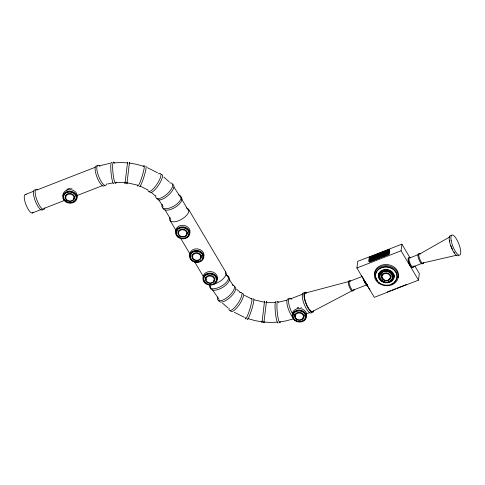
<?xml version="1.0" encoding="UTF-8"?>
<svg xmlns="http://www.w3.org/2000/svg" width="485" height="485" viewBox="0 0 485 485"><rect width="100%" height="100%" fill="white"/><g stroke="black" fill="none" stroke-linecap="round" stroke-linejoin="round"><path stroke-width="0.73" d="M127.482 162.93L127.555 162.245L124.991 183.657L125.166 182.245M129.392 163.16L129.465 162.475L126.9 183.888L127.076 182.475M264.41 302.349L264.549 301.112L261.985 322.525L262.167 321.112M266.32 302.579L266.459 301.343L263.895 322.755L264.004 321.931M414.96 266.168L419.307 273.51L418.494 280.136L374.305 297.347L356.905 267.999L357.718 261.366L401.907 244.155L410.037 257.875M361.252 275.334L369.952 290.012M379.997 257.917L369.406 262.039L368.806 261.033L369.279 257.208L389.043 249.508L389.643 250.521L389.328 253.067M388.364 252.394L387.854 251.83L369.97 258.929L387.836 251.976L388.346 252.539M389.17 254.34L388.57 253.334L389.043 249.508M389.522 250.321L389.049 254.14L369.285 261.839M418.494 280.136L401.089 250.787L401.907 244.155M419.446 254.158L449.692 236.983M312.643 311.437L352.061 290.751M25.347 194.485L33.792 191.193M36.611 190.096L95.03 167.343M32.192 213.012L41.31 209.459M43.414 208.641L64.456 200.444M77.085 195.528L102.341 185.688M387.976 250.818L370.11 257.771L370.158 257.414L388.024 250.454L387.691 253.128L369.825 260.087L387.709 252.988M387.958 250.957L370.073 258.062L387.945 251.103M387.927 251.248L370.043 258.353L387.909 251.394M387.891 251.539L370.007 258.644L387.873 251.685M387.818 252.115L369.934 259.22L387.8 252.261M387.764 252.552L369.897 259.511L387.782 252.406L388.291 252.976M387.745 252.697L369.861 259.802L387.727 252.843M368.806 261.033L388.57 253.334M381.404 257.365L388.467 254.619M356.905 267.999L401.089 250.787M290.085 299.033L303.046 293.983M349.946 281.221L361.774 276.62M409.576 258.002L418.27 254.613M353.232 290.121L367.145 284.701M412.856 266.895L421.556 263.507M306.405 313.868L309.866 312.522M387.169 291.994L390.692 290.624M392.098 290.078L395.621 288.708M397.027 288.157L404.066 285.416M404.775 285.138L406.394 284.507M99.073 165.876L109.974 163.318M286.774 300.233L278.863 302.094M292.667 319.112L285.477 321.009L279.518 321.943M305.459 293.043L349.218 281.415M107.555 183.991L112.884 182.893M422.896 262.985L456.797 255.171M113.732 162.857L121.341 162.542L127.707 162.912M115.612 182.56L125.3 182.56M275.444 302.47L265.756 302.367M277.384 322.173L270.406 322.446L263.404 322.016M128.98 163.027L136.527 164.312L143.863 166.379M126.682 182.681L137.485 185.112M264.373 302.203L254.255 299.869M262.136 321.864L255.219 320.67L247.883 318.609M147.416 167.689L157.449 172.696M140.068 186.07L147.349 189.702M251.679 298.918L244.391 295.28M244.331 317.293L234.297 312.285M163.803 177.086L169.259 181.869M151.411 192.484L155.279 195.873M240.336 292.497L236.468 289.108M227.938 307.896L222.488 303.119M369.988 258.79L370.498 259.354M219.123 299.451L212.424 289.794M173.982 187.161L180.475 197.14M233.115 285.356L229.053 279.063M158.625 199.632L163.081 206.574M370.97 260.19L371.449 260.997M188.635 209.484L225.864 272.273M181.632 199.092L188.186 210.144M225.58 273.207L227.895 277.111M165.009 209.823L170.787 219.578M209.726 285.247L210.884 287.193M169.944 220.232L175.703 229.945M180.693 238.359L189.902 253.891M194.509 261.657L203.336 276.547M186.379 208.01A10.785 4.989 -30.7 0 1 181.566 219.311A10.785 4.989 -30.7 0 1 170.005 217.425M225.507 271.758A10.785 4.989 -30.7 0 1 223.446 278.523A10.785 4.989 -30.7 0 1 213.43 284.283M352.898 290.842A5.39 1.607 68.7 0 1 349.085 286.302A5.39 1.607 68.7 0 1 349.291 281.058M354.014 289.175A5.39 1.607 68.7 0 1 351.91 289.697A5.39 1.607 68.7 0 1 349.164 283.04A5.39 1.607 68.7 0 1 350.691 281.124M367.497 284.719A5.39 1.607 68.7 0 1 367.218 284.483M366.921 284.174A5.39 1.607 68.7 0 1 366.611 283.792M366.302 283.355A5.39 1.607 68.7 0 1 365.399 281.749M367.369 285.301A5.39 1.607 68.7 0 1 363.253 278.36M292.273 316.729A10.785 3.213 68.7 0 1 287.138 304.61A10.785 3.213 68.7 0 1 288.951 299.051M292.746 314.201A10.785 3.213 68.7 0 1 288.569 301.809A10.785 3.213 68.7 0 1 291.758 299.184M422.605 263.688A5.39 1.607 68.7 0 1 418.785 259.154A5.39 1.607 68.7 0 1 418.991 253.91M422.805 263.161A5.39 1.607 68.7 0 1 422.726 263.458M423.708 262.458A5.39 1.607 68.7 0 1 421.404 262.276A5.39 1.607 68.7 0 1 418.84 255.71A5.39 1.607 68.7 0 1 420.392 253.976M242.47 293.431A10.785 3.086 -56.1 0 1 239.111 304.913A10.785 3.086 -56.1 0 1 230.484 310.473M239.875 292.661A10.785 3.086 -56.1 0 1 237.583 303.883A10.785 3.086 -56.1 0 1 229.035 308.084M412.753 267.526A5.39 1.607 68.7 0 1 408.934 262.991A5.39 1.607 68.7 0 1 409.14 257.747M413.863 265.859A5.39 1.607 68.7 0 1 411.759 266.38A5.39 1.607 68.7 0 1 409.013 259.724A5.39 1.607 68.7 0 1 410.546 257.814M253.303 299.087A10.785 1.255 -72.8 0 1 251.673 309.612A10.785 1.255 -72.8 0 1 247.101 319.033M251.218 298.869A10.785 1.255 -72.8 0 1 249.642 309.691A10.785 1.255 -72.8 0 1 245.295 317.414M189.835 255.904A7.196 6.008 7 0 1 197.528 248.884A7.196 6.008 7 0 1 203.433 257.493M201.578 255.662A4.801 4.013 7 0 1 200.632 257.462M192.878 256.965A4.801 4.013 7 0 1 192.054 254.546M192.369 260.312A6.493 5.42 7 0 1 191.545 252.873A6.493 5.42 7 0 1 200.305 252.042A6.493 5.42 7 0 1 202.227 259.372M200.62 260.839A6.493 5.42 7 0 1 199.226 261.476M198.456 261.682A6.493 5.42 7 0 1 195.237 261.645M194.461 261.427A6.493 5.42 7 0 1 193.012 260.754M189.768 233.23A7.196 6.008 7 0 1 189.465 233.928M175.728 231.587A7.196 6.008 7 0 1 183.106 225.282A7.196 6.008 7 0 1 189.968 232.497M187.477 232.588A4.801 4.013 7 0 1 186.658 233.897M178.601 232.958A4.801 4.013 7 0 1 178.086 230.981M176.237 233.103A6.493 5.42 7 0 1 185.264 227.944A6.493 5.42 7 0 1 186.652 237.274M185.252 237.917A6.493 5.42 7 0 1 184.488 238.117M181.269 238.08A6.493 5.42 7 0 1 180.487 237.862M179.038 237.189A6.493 5.42 7 0 1 178.395 236.747M177.825 236.243A6.493 5.42 7 0 1 176.364 233.782M458.525 255.377A10.785 3.213 68.7 0 1 450.892 246.307A10.785 3.213 68.7 0 1 451.305 235.813M203.294 278.596A7.196 6.008 7 0 1 210.532 271.533A7.196 6.008 7 0 1 217.195 279.481M215.037 278.348A4.801 4.013 7 0 1 213.685 280.512M206.337 279.651A4.801 4.013 7 0 1 205.513 277.238M207.168 283.816A6.493 5.42 7 0 1 204.834 275.741A6.493 5.42 7 0 1 214.6 275.334A6.493 5.42 7 0 1 214.079 283.525M211.12 284.489A6.493 5.42 7 0 1 209.496 284.471M454.584 252.849A9.894 2.952 68.7 0 1 454.015 252.042M452.359 249.096A9.894 2.952 68.7 0 1 450.947 245.677M449.783 241.215A9.894 2.952 68.7 0 1 449.656 240.233M411.995 267.15A4.747 1.419 68.7 0 1 410.771 266.119M410.498 265.738A4.747 1.419 68.7 0 1 409.704 264.319M409.461 263.785A4.747 1.419 68.7 0 1 409.231 263.234M409.025 262.676A4.747 1.419 68.7 0 1 408.691 261.573M408.564 261.039A4.747 1.419 68.7 0 1 408.376 259.639M408.497 258.663A4.747 1.419 68.7 0 1 408.606 258.463M66.742 190.205A4.177 3.492 7 0 1 70.44 188.235M71.477 188.356A4.177 3.492 7 0 1 71.98 188.495M62.941 195.898A7.196 6.008 7 0 1 70.774 189.629A7.196 6.008 7 0 1 76.988 197.534M74.823 196.407A4.801 4.013 7 0 1 73.477 198.565M65.821 197.262A4.801 4.013 7 0 1 65.299 195.291M67.7 202.166A6.493 5.42 7 0 1 64.329 194.164A6.493 5.42 7 0 1 74.193 193.23A6.493 5.42 7 0 1 73.865 201.584M73.193 201.942A6.493 5.42 7 0 1 72.471 202.221M70.907 202.542A6.493 5.42 7 0 1 69.288 202.524M42.765 209.653A10.785 3.213 68.7 0 1 35.369 201.214A10.785 3.213 68.7 0 1 35.059 189.926M44.887 207.926A10.785 3.213 68.7 0 1 37.078 200.547A10.785 3.213 68.7 0 1 37.781 189.75M104.427 185.64A10.785 3.213 68.7 0 1 96.788 176.57A10.785 3.213 68.7 0 1 97.2 166.076M106.542 183.906A10.785 3.213 68.7 0 1 98.497 175.903A10.785 3.213 68.7 0 1 100.007 166.209M33.035 212.169A9.894 2.952 68.7 0 1 26.032 204.852A9.894 2.952 68.7 0 1 26.19 194.643M297.056 308.054A4.177 3.492 7 0 1 298.845 307.235M300.918 307.26A4.177 3.492 7 0 1 301.421 307.399M292.522 315.547A7.196 6.008 7 0 1 299.76 308.49A7.196 6.008 7 0 1 306.423 316.438M304.319 314.807A4.801 4.013 7 0 1 302.913 317.469M295.559 316.608A4.801 4.013 7 0 1 294.734 314.195M293.977 318.894A6.493 5.42 7 0 1 295.165 311.734A6.493 5.42 7 0 1 303.828 312.291A6.493 5.42 7 0 1 304.453 319.56M303.913 320.058A6.493 5.42 7 0 1 303.301 320.482M302.628 320.84A6.493 5.42 7 0 1 301.906 321.125M301.143 321.325A6.493 5.42 7 0 1 297.917 321.288M297.141 321.07A6.493 5.42 7 0 1 296.396 320.773M295.692 320.397A6.493 5.42 7 0 1 295.05 319.954M113.908 183.548A10.785 1.558 84.2 0 1 111.089 173.096A10.785 1.558 84.2 0 1 111.75 162.263M116.224 182.057A10.785 1.558 84.2 0 1 112.981 172.909A10.785 1.558 84.2 0 1 114.321 163.257M143.196 166.591A10.785 1.255 -72.8 0 1 142.329 175.625A10.785 1.255 -72.8 0 1 137.54 185.24M145.809 166.125A10.785 1.255 -72.8 0 1 143.954 176.843A10.785 1.255 -72.8 0 1 139.456 186.555M375.572 276.159A10.822 9.033 7 0 1 388.685 266.968A10.822 9.033 7 0 1 395.602 280.669M394.845 281.579A10.822 9.033 7 0 1 393.947 282.403M392.929 283.113A10.822 9.033 7 0 1 391.807 283.713M377.385 280.463A10.822 9.033 7 0 1 375.784 277.293M394.444 275.056A8.009 6.687 7 0 1 392.771 278.887M379.343 277.317A8.009 6.687 7 0 1 378.573 273.2M374.547 275.037A11.998 10.015 7 0 1 387.6 264.592A11.998 10.015 7 0 1 397.949 277.778M390.583 275.244A4.177 3.492 7 0 1 390.286 276.074M382.392 275.153A4.177 3.492 7 0 1 382.307 274.716M158.213 173.945A10.785 3.086 -56.1 0 1 157.316 183.706A10.785 3.086 -56.1 0 1 147.919 189.762M161.444 174.376A10.785 3.086 -56.1 0 1 158.474 185.3A10.785 3.086 -56.1 0 1 149.574 191.914M280.397 321.985A10.785 1.558 84.2 0 1 277.202 311.564A10.785 1.558 84.2 0 1 278.608 302.585M278.196 322.883A10.785 1.558 84.2 0 1 275.31 311.758A10.785 1.558 84.2 0 1 276.25 301.828M379.543 277.65A7.196 6.008 7 0 1 386.533 269.854A7.196 6.008 7 0 1 392.886 278.499M390.977 275.159A4.801 4.013 7 0 1 388.734 279.415M384.12 279.36A4.801 4.013 7 0 1 383.126 278.76M382.701 278.384A4.801 4.013 7 0 1 381.701 274.571M381.901 274.098A4.801 4.013 7 0 1 382.174 273.661M379.894 277.511A6.493 5.42 7 0 1 384.411 271.279A6.493 5.42 7 0 1 392.31 274.953A6.493 5.42 7 0 1 388.782 281.646M384.793 281.809A6.493 5.42 7 0 1 384.017 281.591M382.568 280.918A6.493 5.42 7 0 1 380.852 279.415M380.44 278.814A6.493 5.42 7 0 1 380.119 278.172M169.829 182.948A10.785 4.292 -41.9 0 1 167.21 193.891A10.785 4.292 -41.9 0 1 155.818 195.625M172.436 184.318A10.785 4.292 -41.9 0 1 168.392 195.206A10.785 4.292 -41.9 0 1 156.946 198.335M311.582 312.613A10.785 3.213 68.7 0 1 303.943 303.543A10.785 3.213 68.7 0 1 304.356 293.049M313.698 310.885A10.785 3.213 68.7 0 1 305.896 303.507A10.785 3.213 68.7 0 1 306.599 292.71M234.758 286.653A10.785 4.292 -41.9 0 1 229.654 297.772A10.785 4.292 -41.9 0 1 218.717 300.451M232.363 285.034A10.785 4.292 -41.9 0 1 227.956 296.893A10.785 4.292 -41.9 0 1 217.813 296.929M180.232 196.577A10.785 4.989 -30.7 0 1 175.806 206.95A10.785 4.989 -30.7 0 1 162.827 207.986M178.601 194.891A10.785 4.989 -30.7 0 1 173.788 206.192A10.785 4.989 -30.7 0 1 162.226 204.306M228.423 276.947A10.785 4.989 -30.7 0 1 222.797 287.362A10.785 4.989 -30.7 0 1 210.381 288.029M210.32 287.356A10.785 4.989 -30.7 0 1 210.411 286.617M226.162 274.94A10.785 4.989 -30.7 0 1 221.924 285.895A10.785 4.989 -30.7 0 1 209.544 285.15M312.928 311.152A9.894 2.952 68.7 0 1 305.92 302.828A9.894 2.952 68.7 0 1 306.302 293.207M366.957 284.695A4.747 1.419 68.7 0 1 365.726 283.664M365.454 283.282A4.747 1.419 68.7 0 1 364.186 280.779M363.98 280.221A4.747 1.419 68.7 0 1 363.647 279.117M363.52 278.584A4.747 1.419 68.7 0 1 363.423 278.081M193.982 259.439A4.177 3.492 7 0 0 200.723 257.517A4.177 3.492 7 0 0 195.115 253.497A4.177 3.492 7 0 0 193.982 259.439M192.133 260.906A7.196 6.008 7 0 0 203.748 257.608A7.196 6.008 7 0 0 194.091 250.678A7.196 6.008 7 0 0 192.133 260.906M193.606 259.657A4.801 4.013 7 0 0 201.36 257.456A4.801 4.013 7 0 0 194.915 252.831A4.801 4.013 7 0 0 193.606 259.657M192.545 260.718A6.493 5.42 7 0 0 203.021 257.741A6.493 5.42 7 0 0 194.309 251.491A6.493 5.42 7 0 0 192.545 260.718M180.008 235.874A4.177 3.492 7 0 0 186.749 233.958A4.177 3.492 7 0 0 181.141 229.932A4.177 3.492 7 0 0 180.008 235.874M178.159 237.341A7.196 6.008 7 0 0 189.774 234.043A7.196 6.008 7 0 0 180.117 227.113A7.196 6.008 7 0 0 178.159 237.341M179.632 236.098A4.801 4.013 7 0 0 187.386 233.891A4.801 4.013 7 0 0 180.941 229.266A4.801 4.013 7 0 0 179.632 236.098M178.571 237.153A6.493 5.42 7 0 0 189.053 234.176A6.493 5.42 7 0 0 180.341 227.926A6.493 5.42 7 0 0 178.571 237.153M451.171 240.512A10.785 3.213 68.7 0 0 459.556 255.171A10.785 3.213 68.7 0 0 456.755 239.529A10.785 3.213 68.7 0 0 451.171 240.512M207.435 282.125A4.177 3.492 7 0 0 214.176 280.209A4.177 3.492 7 0 0 208.568 276.183A4.177 3.492 7 0 0 207.435 282.125M205.585 283.598A7.196 6.008 7 0 0 217.201 280.294A7.196 6.008 7 0 0 207.544 273.37A7.196 6.008 7 0 0 205.585 283.598M207.059 282.349A4.801 4.013 7 0 0 214.813 280.142A4.801 4.013 7 0 0 208.368 275.522A4.801 4.013 7 0 0 207.059 282.349M205.998 283.404A6.493 5.42 7 0 0 216.48 280.427A6.493 5.42 7 0 0 207.768 274.183A6.493 5.42 7 0 0 205.998 283.404M67.221 200.178A4.177 3.492 7 0 0 73.969 198.262A4.177 3.492 7 0 0 68.361 194.242A4.177 3.492 7 0 0 67.221 200.178M65.378 201.651A7.196 6.008 7 0 0 76.994 198.347A7.196 6.008 7 0 0 67.336 191.423A7.196 6.008 7 0 0 65.378 201.651M66.851 200.402A4.801 4.013 7 0 0 74.605 198.201A4.801 4.013 7 0 0 68.161 193.576A4.801 4.013 7 0 0 66.851 200.402M65.79 201.463A6.493 5.42 7 0 0 76.266 198.48A6.493 5.42 7 0 0 67.554 192.236A6.493 5.42 7 0 0 65.79 201.463M296.662 319.082A4.177 3.492 7 0 0 303.404 317.166A4.177 3.492 7 0 0 297.796 313.14A4.177 3.492 7 0 0 296.662 319.082M294.813 320.555A7.196 6.008 7 0 0 306.429 317.251A7.196 6.008 7 0 0 296.771 310.321A7.196 6.008 7 0 0 294.813 320.555M296.286 319.306A4.801 4.013 7 0 0 304.04 317.099A4.801 4.013 7 0 0 297.596 312.479A4.801 4.013 7 0 0 296.286 319.306M295.226 320.361A6.493 5.42 7 0 0 305.702 317.384A6.493 5.42 7 0 0 296.99 311.134A6.493 5.42 7 0 0 295.226 320.361M381.234 281.148A8.009 6.687 7 0 0 394.153 277.481A8.009 6.687 7 0 0 383.411 269.769A8.009 6.687 7 0 0 381.234 281.148M379.464 282.913A10.822 9.033 7 0 0 396.93 277.947A10.822 9.033 7 0 0 382.41 267.538A10.822 9.033 7 0 0 379.464 282.913M378.779 283.228A11.998 10.015 7 0 0 398.137 277.729A11.998 10.015 7 0 0 382.041 266.18A11.998 10.015 7 0 0 378.779 283.228M383.538 279.602A4.177 3.492 7 0 0 390.279 277.687A4.177 3.492 7 0 0 384.672 273.661A4.177 3.492 7 0 0 383.538 279.602M381.689 281.076A7.196 6.008 7 0 0 393.305 277.772A7.196 6.008 7 0 0 383.647 270.842A7.196 6.008 7 0 0 381.689 281.076M383.162 279.827A4.801 4.013 7 0 0 390.916 277.62A4.801 4.013 7 0 0 384.472 273A4.801 4.013 7 0 0 383.162 279.827M382.101 280.882A6.493 5.42 7 0 0 392.577 277.905A6.493 5.42 7 0 0 383.865 271.661A6.493 5.42 7 0 0 382.101 280.882"/></g></svg>
